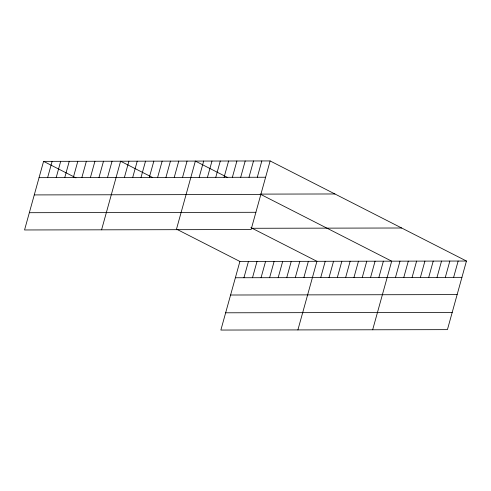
<?xml version="1.0" encoding="UTF-8"?>
<svg xmlns="http://www.w3.org/2000/svg" width="491" height="491" viewBox="0 0 491 491"><rect width="100%" height="100%" fill="white"/><g stroke="black" fill="none" stroke-linecap="round" stroke-linejoin="round"><path stroke-width="0.74" d="M270.13 160.944L43.576 161.355L24.55 229.966L251.104 229.549L270.13 160.944L466.45 261.034L447.424 329.645L220.87 330.056L239.896 261.451L466.45 261.034M47.615 177.638L52.138 161.336M56.177 177.625L60.694 161.324M64.732 177.607L69.256 161.306M73.288 177.595L77.811 161.294M81.85 177.576L86.373 161.275M90.405 177.564L94.929 161.263M98.967 177.546L103.491 161.244M107.523 177.533L112.046 161.226M101.576 229.825L120.602 161.214L152.32 177.386M124.389 177.503L128.912 161.195M132.699 177.484L137.216 161.183M141.003 177.472L145.526 161.165M149.313 177.454L153.83 161.152M157.617 177.441L162.14 161.14M165.927 177.423L170.445 161.122M174.231 177.411L178.755 161.109M182.542 177.392L187.059 161.091M176.343 229.69L195.369 161.079L227.763 177.595M199.156 177.361L203.673 161.06M207.46 177.349L211.983 161.048M215.764 177.331L220.287 161.03M224.074 177.319L228.597 161.017M232.378 177.3L236.901 160.999M240.688 177.288L245.205 160.987M248.992 177.276L253.516 160.968M257.302 177.257L261.82 160.956M243.935 277.734L248.458 261.433M252.497 277.722L257.014 261.421M261.052 277.703L265.576 261.402M269.614 277.691L274.131 261.384M278.17 277.673L282.693 261.372M286.732 277.661L291.249 261.353M295.287 277.642L299.811 261.341M303.849 277.624L308.366 261.322M297.896 329.921L316.928 261.31L250.858 227.621M320.709 277.593L325.232 261.292M329.019 277.581L333.542 261.28M337.323 277.562L341.846 261.261M345.633 277.55L350.151 261.249M353.937 277.538L358.461 261.23M362.248 277.519L366.765 261.218M370.552 277.507L375.075 261.206M378.862 277.489L383.379 261.187M372.663 329.78L391.689 261.175L260.795 194.436M395.476 277.458L399.993 261.157M403.78 277.446L408.303 261.144M412.09 277.427L416.607 261.126M420.394 277.415L424.918 261.114M428.704 277.397L433.222 261.095M437.008 277.384L441.532 261.083M445.312 277.366L449.836 261.065M453.623 277.354L458.146 261.052M39.059 177.656L265.606 177.245M260.15 194.111L334.917 193.97M34.272 194.915L260.819 194.504M29.337 212.701L255.891 212.29M252.141 228.278L401.663 228.002M235.379 277.753L461.927 277.341M230.592 295.011L457.139 294.6M225.657 312.798L452.211 312.386M43.576 161.355L75.97 177.871M177.134 229.45L239.896 261.451"/></g></svg>
